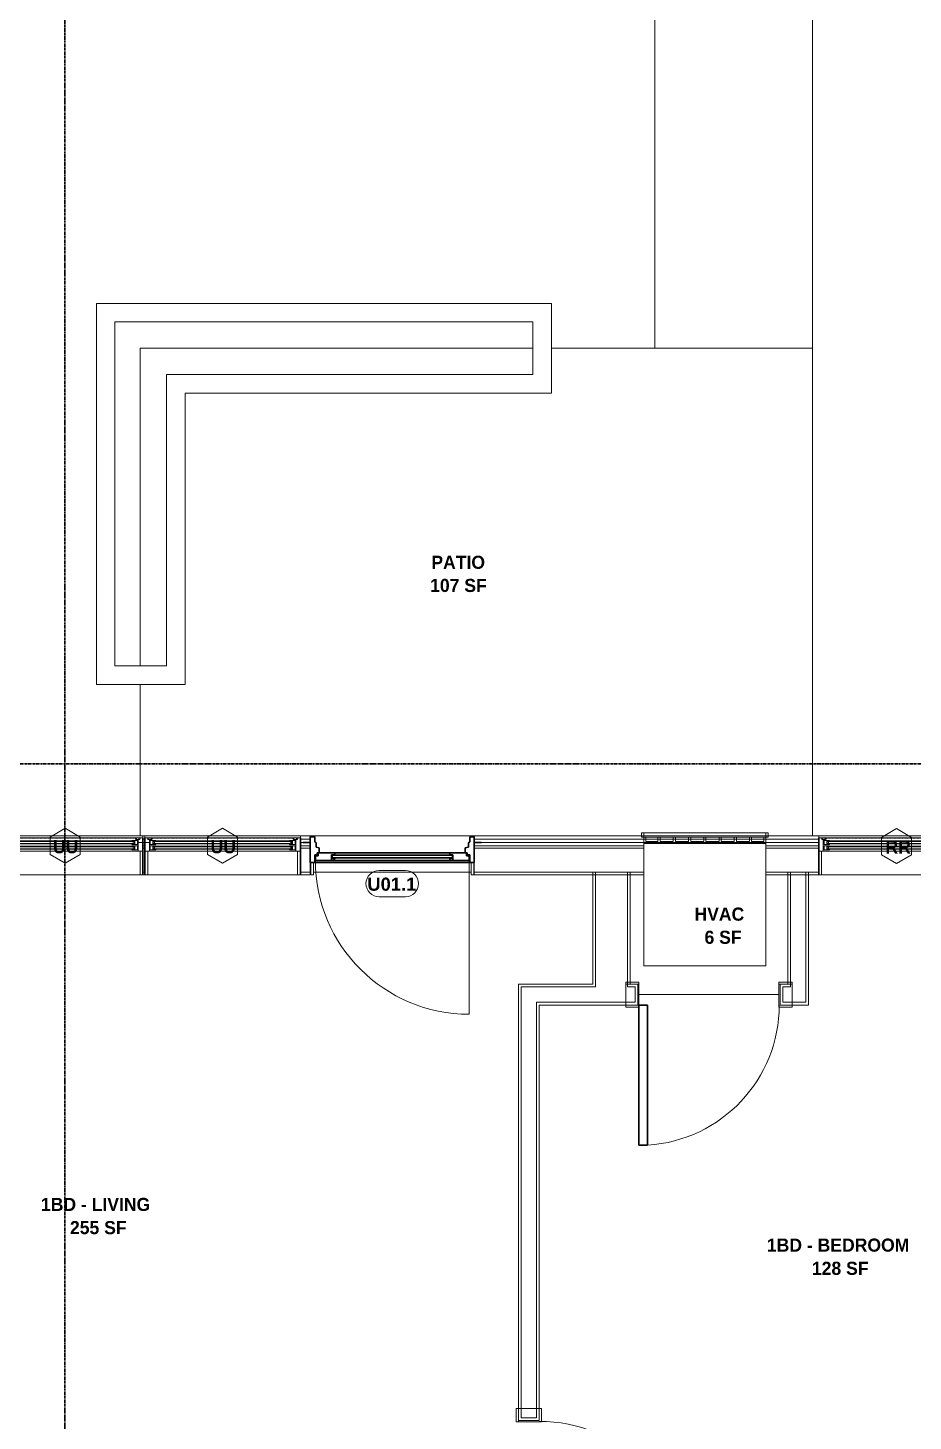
# Model space of a CAD drawing. Header units: inches. Extents: x -4058 to -1781, y 9814 to 12264.
# Drawn here: x -3162.8 to -2960.5, y 10689 to 11007.4 of the extents above; entities that cross this region are included whole.
import ezdxf

# ---------------------------------------------------------------- set-up
doc = ezdxf.new("R2010")
doc.units = ezdxf.units.IN
doc.header["$MEASUREMENT"] = 0
doc.linetypes.add('Dash', pattern=[0.25, 0.125, -0.125])
doc.linetypes.add('Grid Line 1_2_', pattern=[0.875, 0.5, -0.125, 0.125, -0.125])
for name, color, linetype, lineweight in [('0-1', 7, 'Continuous', 5), ('0-2', 7, 'Continuous', 9), ('A-AREA-IDEN', 2, 'Continuous', 9), ('A-DETL-GENF-HDLN-1', 7, 'Dash', 9), ('A-DETL-GENF-HDLN-2', 1, 'Continuous', 18), ('A-DOOR-1', 7, 'Continuous', 9), ('A-DOOR-2', 10, 'Continuous', 30), ('A-DOOR-3', 31, 'Continuous', 9), ('A-DOOR-4', 31, 'Continuous', 30), ('A-DOOR-FRAM-1', 7, 'Continuous', 9), ('A-DOOR-FRAM-2', 10, 'Continuous', 30), ('A-DOOR-GLAZ-1', 7, 'Continuous', 9), ('A-DOOR-IDEN', 31, 'Continuous', 9), ('A-FLOR-1', 7, 'Continuous', 9), ('A-FLOR-2', 192, 'Continuous', 9), ('A-GENM-1', 7, 'Continuous', 9), ('A-GLAZ', 151, 'Continuous', 18), ('A-GLAZ-1', 10, 'Continuous', 30), ('A-GLAZ-2', 7, 'Continuous', 9), ('A-GLAZ-IDEN', 152, 'Continuous', 9), ('A-WALL', 113, 'Continuous', 18), ('A-WALL-1', 7, 'Continuous', 9), ('A-WALL-2', 250, 'Continuous', 18), ('A-WALL-3', 113, 'Continuous', 9), ('I-WALL-2', 2, 'Continuous', 9), ('S-GRID-1', 1, 'Grid Line 1_2_', 30)]:
    doc.layers.add(name, color=color, linetype=linetype, lineweight=lineweight)
doc.styles.add('Arial_B', font='arialbd.ttf', dxfattribs={"height": 3})
doc.styles.add('Century Gothic_B_1', font='GOTHICB.TTF', dxfattribs={"height": 3})

# ---------------------------------------------------------------- blocks, each defined once
blk = doc.blocks.new('Bayer Built Door - VISTAGRANDE FLUSH _LH_ - 37-1_2__ x 81-3_4__ - 1ST FLOOR-3294966-UNIT PLANS - 1ST FLOOR')
at = {"layer": 'A-DOOR-1'}
blk.add_line((17.56, -1.16), (17.56, -36.28), dxfattribs=at)
blk.add_arc((17.56, -1.16), 35.13, 180, 270, dxfattribs=at)
at = {"layer": 'A-DOOR-2'}
for p, q in [((-16.95, 0.56), (-16.95, -0.08)), ((-16.95, 0.56), (-13.13, 0.56)), ((-13.87, 0.16), (-13.13, 0.16)), ((-13.87, -1.16), (-13.87, 0.16)), ((-13.13, 0.25), (-13.16, 0.56)), ((13.12, 0.56), (-13.13, 0.56)), ((-13.13, 0.16), (-13.13, 0.25)), ((13.12, 0.25), (13.16, 0.56)), ((13.12, 0.16), (13.12, 0.25)), ((13.87, 0.16), (13.12, 0.16)), ((16.95, 0.56), (13.12, 0.56)), ((13.87, -1.16), (13.87, 0.16)), ((16.95, 0.56), (16.95, -0.08)), ((-16.95, -0.08), (-17.56, -0.09)), ((-17.56, -0.09), (-17.56, -1.16)), ((-17.56, -1.16), (-13.13, -1.16)), ((-13.13, -0.59), (-13.87, -0.59)), ((-13.87, -1.09), (-13.36, -1.09)), ((-13.87, -1.16), (-13.87, -1.09)), ((-13.36, -1.09), (-13.16, -0.84)), ((-13.16, -0.84), (-13.13, -0.66)), ((13.12, -1.16), (-13.13, -1.16)), ((-13.13, -0.66), (-13.13, -0.59)), ((13.12, -0.59), (13.87, -0.59)), ((13.12, -0.66), (13.12, -0.59)), ((13.16, -0.84), (13.12, -0.66)), ((17.56, -1.16), (13.12, -1.16)), ((13.36, -1.09), (13.16, -0.84)), ((13.87, -1.09), (13.36, -1.09)), ((13.87, -1.16), (13.87, -1.09)), ((16.95, -0.08), (17.56, -0.09)), ((17.56, -0.09), (17.56, -1.16))]:
    blk.add_line(p, q, dxfattribs=at)
at = {"layer": 'A-DOOR-FRAM-1'}
for p, q in [((-18, -1.63), (-18.63, -1.63)), ((-18.63, -1.63), (-18.63, -4.44)), ((-18, -4.44), (-18, -1.63)), ((18.62, -1.63), (18, -1.63)), ((18, -1.63), (18, -4.44)), ((18.62, -4.44), (18.62, -1.63)), ((-18.63, -4.44), (-18, -4.44)), ((18, -4.44), (18.62, -4.44))]:
    blk.add_line(p, q, dxfattribs=at)
at = {"layer": 'A-DOOR-FRAM-2'}
for p, q in [((-18.75, 4.25), (-18.75, -1.63)), ((-18.75, 4.25), (-17.72, 4.25)), ((-17.72, 3.13), (-17.72, 4.25)), ((17.72, 3.13), (17.72, 4.25)), ((18.75, 4.25), (17.72, 4.25)), ((18.75, 4.25), (18.75, -1.63)), ((-20.38, 2.94), (-18.75, 2.94)), ((-17.38, 2.89), (-17.72, 3.13)), ((-17.72, 0.16), (-17.14, 0.16)), ((-17.72, -1.63), (-17.72, 0.16)), ((-17.38, 1.89), (-17.38, 2.89)), ((-16.69, 1.73), (-17.38, 1.89)), ((-17.14, 0.16), (-17.14, 0.59)), ((-17.14, 0.59), (-16.69, 0.59)), ((-16.69, 0.59), (-16.69, 1.73)), ((16.69, 1.73), (17.38, 1.89)), ((16.69, 0.59), (16.69, 1.73)), ((17.14, 0.59), (16.69, 0.59)), ((17.14, 0.16), (17.14, 0.59)), ((17.72, 0.16), (17.14, 0.16)), ((17.38, 2.89), (17.72, 3.13)), ((17.38, 1.89), (17.38, 2.89)), ((17.72, -1.63), (17.72, 0.16)), ((20.37, 2.94), (18.75, 2.94)), ((-18.75, -1.63), (-18.63, -1.63)), ((-18.37, -1.63), (-18.75, -1.63)), ((-18.75, -1.63), (-17.72, -1.63)), ((-18, -1.63), (18, -1.63)), ((18.75, -1.63), (17.72, -1.63)), ((18.62, -1.63), (18.75, -1.63))]:
    blk.add_line(p, q, dxfattribs=at)
at = {"layer": 'A-DOOR-GLAZ-1'}
for p, q in [((13.12, 0.16), (-13.13, 0.16)), ((-13.13, 0), (-13.87, 0)), ((-13.87, -0.44), (-13.13, -0.44)), ((-13.66, 0), (-13.66, -0.44)), ((13.12, 0), (-13.13, 0)), ((13.12, -0.44), (-13.13, -0.44)), ((13.12, -0.59), (-13.13, -0.59)), ((13.12, 0), (13.87, 0)), ((13.87, -0.44), (13.12, -0.44)), ((13.66, 0), (13.66, -0.44))]:
    blk.add_line(p, q, dxfattribs=at)
blk = doc.blocks.new('Window-Double_Hung-Marvin-Essential - 1-WIDE _TEMP LOWER_ ESDH3066-3454275-UNIT PLANS - 1ST FLOOR')
at = {"layer": 'A-DETL-GENF-HDLN-1'}
blk.add_line((16.1, 3.97), (-16.5, 3.97), dxfattribs=at)
at = {"layer": 'A-DETL-GENF-HDLN-2'}
for p, q in [((-17.75, 4.03), (-17.16, 4.03)), ((-17.75, 4.03), (-17.75, 0.94)), ((-17.08, 3.62), (-17.16, 4.03)), ((-17.08, 3.62), (-16.19, 3.62)), ((-16.85, 4), (-16.85, 3.62)), ((-16.3, 4), (-16.85, 4)), ((-16.38, 3.52), (-16.72, 3.52)), ((-16.72, 3.52), (-16.72, 0.94)), ((-15.34, 3.44), (-16.56, 3.44)), ((-16.56, 2.5), (-16.56, 3.44)), ((-16.38, 3.62), (-16.38, 3.52)), ((-16.3, 3.76), (-16.3, 4)), ((-16.18, 3.76), (-16.3, 3.76)), ((-16.19, 3.72), (-16.1, 3.72)), ((-16.19, 3.62), (-16.19, 3.72)), ((-16.18, 3.97), (-16.1, 3.97)), ((-16.18, 3.97), (-16.18, 3.76)), ((-16.1, 3.72), (-16.1, 3.97)), ((-15.94, 2.62), (-15.94, 3.34)), ((-15.94, 3.34), (-15.28, 3.34)), ((-15.84, 2.63), (-15.84, 3.32)), ((-15.54, 2.76), (-15.54, 3.2)), ((-15.34, 3.44), (-15.28, 3.38)), ((-15.28, 3.34), (-15.28, 3.38)), ((15.34, 3.44), (15.28, 3.38)), ((15.28, 3.34), (15.28, 3.38)), ((15.94, 3.34), (15.28, 3.34)), ((15.34, 3.44), (16.56, 3.44)), ((15.54, 2.76), (15.54, 3.2)), ((15.84, 2.63), (15.84, 3.32)), ((15.94, 2.62), (15.94, 3.34)), ((16.18, 3.97), (16.1, 3.97)), ((16.1, 3.72), (16.1, 3.97)), ((16.19, 3.72), (16.1, 3.72)), ((16.18, 3.97), (16.18, 3.76)), ((16.18, 3.76), (16.3, 3.76)), ((16.19, 3.62), (16.19, 3.72)), ((17.08, 3.62), (16.19, 3.62)), ((16.3, 3.76), (16.3, 4)), ((16.3, 4), (16.85, 4)), ((16.38, 3.62), (16.38, 3.52)), ((16.38, 3.52), (16.72, 3.52)), ((16.56, 2.5), (16.56, 3.44)), ((16.72, 3.52), (16.72, 0.94)), ((16.85, 4), (16.85, 3.62)), ((17.08, 3.62), (17.16, 4.03)), ((17.75, 4.03), (17.16, 4.03)), ((17.75, 4.03), (17.75, 0.94)), ((-19.25, 2.98), (-19.25, 2.94)), ((-17.75, 2.98), (-19.25, 2.98)), ((-19.25, 2.94), (-17.9, 2.94)), ((-17.9, 2.94), (-17.9, 2.83)), ((-17.9, 2.83), (-17.75, 2.83)), ((-16.72, 0.94), (-17.75, 0.94)), ((-17.13, 0.91), (-17.13, -4.44)), ((-16.56, 2.5), (-15.34, 2.5)), ((-15.34, 2.22), (-16.56, 2.22)), ((-16.56, 1.28), (-16.56, 2.22)), ((-16.56, 1.28), (-15.34, 1.28)), ((-15.28, 2.62), (-15.94, 2.62)), ((-15.94, 1.4), (-15.94, 2.12)), ((-15.94, 2.12), (-15.28, 2.12)), ((-15.28, 1.4), (-15.94, 1.4)), ((-15.84, 1.41), (-15.84, 2.1)), ((-15.54, 1.54), (-15.54, 1.98)), ((-15.34, 2.5), (-15.28, 2.56)), ((-15.34, 2.22), (-15.28, 2.16)), ((-15.34, 1.28), (-15.28, 1.34)), ((-15.28, 2.56), (-15.28, 2.62)), ((-15.28, 2.12), (-15.28, 2.16)), ((-15.28, 1.34), (-15.28, 1.4)), ((15.28, 2.56), (15.28, 2.62)), ((15.28, 2.62), (15.94, 2.62)), ((15.34, 2.5), (15.28, 2.56)), ((15.34, 2.22), (15.28, 2.16)), ((15.28, 2.12), (15.28, 2.16)), ((15.94, 2.12), (15.28, 2.12)), ((15.28, 1.34), (15.28, 1.4)), ((15.28, 1.4), (15.94, 1.4)), ((15.34, 1.28), (15.28, 1.34)), ((16.56, 2.5), (15.34, 2.5)), ((15.34, 2.22), (16.56, 2.22)), ((16.56, 1.28), (15.34, 1.28)), ((15.54, 1.54), (15.54, 1.98)), ((15.84, 1.41), (15.84, 2.1)), ((15.94, 1.4), (15.94, 2.12)), ((16.56, 1.28), (16.56, 2.22)), ((16.72, 0.94), (17.75, 0.94)), ((17.12, -4.44), (17.12, 0.91)), ((17.75, 2.98), (19.25, 2.98)), ((17.9, 2.83), (17.75, 2.83)), ((17.9, 2.94), (17.9, 2.83)), ((19.25, 2.94), (17.9, 2.94)), ((19.25, 2.98), (19.25, 2.94)), ((-17.13, -4.44), (-17.75, -4.44)), ((17.12, -4.44), (17.75, -4.44))]:
    blk.add_line(p, q, dxfattribs=at)
at = {"layer": 'A-GLAZ'}
for p, q in [((15.84, 3.32), (-15.84, 3.32)), ((15.84, 3.2), (-15.84, 3.2)), ((15.84, 2.76), (-15.84, 2.76)), ((15.84, 2.63), (-15.84, 2.63)), ((15.84, 2.1), (-15.84, 2.1)), ((15.84, 1.98), (-15.84, 1.98)), ((15.84, 1.54), (-15.84, 1.54)), ((15.84, 1.41), (-15.84, 1.41))]:
    blk.add_line(p, q, dxfattribs=at)
at = {"layer": 'A-GLAZ-1'}
for p, q in [((-17.75, 4.03), (-17.75, 0.94)), ((17.75, 0.94), (17.75, 4.03)), ((-17.75, 0.91), (-17.75, -4.44)), ((17.75, -4.44), (17.75, 0.91))]:
    blk.add_line(p, q, dxfattribs=at)
at = {"layer": 'A-GLAZ-2'}
for p, q in [((17.75, 4.03), (-17.75, 4.03)), ((-17.75, 0.94), (17.75, 0.94)), ((-17.75, -4.44), (17.75, -4.44))]:
    blk.add_line(p, q, dxfattribs=at)
blk = doc.blocks.new('V-Series_EWC4_SPVU_RFA_2015 - 1ST FLOOR-2484708-UNIT PLANS - 1ST FLOOR')
at = {"layer": 'A-GENM-1'}
for p, q in [((-3126.69, 12090.69), (-3127.25, 12090.69)), ((-3127.25, 12090.69), (-3127.25, 12089.69)), ((-3127.25, 12089.69), (-3126.69, 12089.69)), ((-3098.81, 12090.69), (-3126.69, 12090.69)), ((-3126.69, 12090.69), (-3126.69, 12089.69)), ((-3126.69, 12089.69), (-3126.69, 12090.69)), ((-3126.69, 12089.69), (-3098.81, 12089.69)), ((-3126.69, 12089.69), (-3126.69, 12060.25)), ((-3126.25, 12089.69), (-3126.69, 12089.69)), ((-3126.25, 12088.69), (-3126.25, 12089.69)), ((-3123.45, 12088.69), (-3126.25, 12088.69)), ((-3122.95, 12089.69), (-3123.45, 12089.69)), ((-3123.45, 12089.69), (-3123.45, 12088.69)), ((-3122.95, 12088.69), (-3122.95, 12089.69)), ((-3119.97, 12088.69), (-3122.95, 12088.69)), ((-3119.47, 12089.69), (-3119.97, 12089.69)), ((-3119.97, 12089.69), (-3119.97, 12088.69)), ((-3119.47, 12088.69), (-3119.47, 12089.69)), ((-3116.48, 12088.69), (-3119.47, 12088.69)), ((-3115.98, 12089.69), (-3116.48, 12089.69)), ((-3116.48, 12089.69), (-3116.48, 12088.69)), ((-3115.98, 12088.69), (-3115.98, 12089.69)), ((-3113, 12088.69), (-3115.98, 12088.69)), ((-3112.5, 12089.69), (-3113, 12089.69)), ((-3113, 12089.69), (-3113, 12088.69)), ((-3112.5, 12088.69), (-3112.5, 12089.69)), ((-3109.51, 12088.69), (-3112.5, 12088.69)), ((-3109.01, 12089.69), (-3109.51, 12089.69)), ((-3109.51, 12089.69), (-3109.51, 12088.69)), ((-3109.01, 12088.69), (-3109.01, 12089.69)), ((-3106.03, 12088.69), (-3109.01, 12088.69)), ((-3105.53, 12089.69), (-3106.03, 12089.69)), ((-3106.03, 12089.69), (-3106.03, 12088.69)), ((-3105.53, 12088.69), (-3105.53, 12089.69)), ((-3102.55, 12088.69), (-3105.53, 12088.69)), ((-3102.05, 12089.69), (-3102.55, 12089.69)), ((-3102.55, 12089.69), (-3102.55, 12088.69)), ((-3102.05, 12088.69), (-3102.05, 12089.69)), ((-3099.25, 12088.69), (-3102.05, 12088.69)), ((-3098.81, 12089.69), (-3099.25, 12089.69)), ((-3099.25, 12089.69), (-3099.25, 12088.69)), ((-3098.81, 12089.69), (-3098.81, 12090.69)), ((-3098.25, 12090.69), (-3098.81, 12090.69)), ((-3098.81, 12090.69), (-3098.81, 12089.69)), ((-3098.81, 12089.69), (-3098.25, 12089.69)), ((-3098.81, 12060.25), (-3098.81, 12089.69)), ((-3098.25, 12089.69), (-3098.25, 12090.69)), ((-3126.69, 12060.25), (-3098.81, 12060.25))]:
    blk.add_line(p, q, dxfattribs=at)
blk = doc.blocks.new('Window-Double_Hung-Marvin-Essential - 2-WIDE _TEMP LOW R_ ALL L_ ESDH3066-3454285-UNIT PLANS - 1ST FLOOR')
at = {"layer": 'A-DETL-GENF-HDLN-1'}
blk.add_line((16.1, 3.97), (-16.5, 3.97), dxfattribs=at)
at = {"layer": 'A-DETL-GENF-HDLN-2'}
for p, q in [((-17.75, 4.03), (-17.16, 4.03)), ((-17.75, 4.03), (-17.75, 0.94)), ((-17.08, 3.62), (-17.16, 4.03)), ((-17.08, 3.62), (-16.19, 3.62)), ((-16.85, 4), (-16.85, 3.62)), ((-16.3, 4), (-16.85, 4)), ((-16.38, 3.52), (-16.72, 3.52)), ((-16.72, 3.52), (-16.72, 0.94)), ((-15.34, 3.44), (-16.56, 3.44)), ((-16.56, 2.5), (-16.56, 3.44)), ((-16.38, 3.62), (-16.38, 3.52)), ((-16.3, 3.76), (-16.3, 4)), ((-16.18, 3.76), (-16.3, 3.76)), ((-16.19, 3.72), (-16.1, 3.72)), ((-16.19, 3.62), (-16.19, 3.72)), ((-16.18, 3.97), (-16.1, 3.97)), ((-16.18, 3.97), (-16.18, 3.76)), ((-16.1, 3.72), (-16.1, 3.97)), ((-15.94, 2.62), (-15.94, 3.34)), ((-15.94, 3.34), (-15.28, 3.34)), ((-15.84, 2.63), (-15.84, 3.32)), ((-15.54, 2.76), (-15.54, 3.2)), ((-15.34, 3.44), (-15.28, 3.38)), ((-15.28, 3.34), (-15.28, 3.38)), ((15.34, 3.44), (15.28, 3.38)), ((15.28, 3.34), (15.28, 3.38)), ((15.94, 3.34), (15.28, 3.34)), ((15.34, 3.44), (16.56, 3.44)), ((15.54, 2.76), (15.54, 3.2)), ((15.84, 2.63), (15.84, 3.32)), ((15.94, 2.62), (15.94, 3.34)), ((16.18, 3.97), (16.1, 3.97)), ((16.1, 3.72), (16.1, 3.97)), ((16.19, 3.72), (16.1, 3.72)), ((16.18, 3.97), (16.18, 3.76)), ((16.18, 3.76), (16.3, 3.76)), ((16.19, 3.62), (16.19, 3.72)), ((17.08, 3.62), (16.19, 3.62)), ((16.3, 3.76), (16.3, 4)), ((16.3, 4), (16.85, 4)), ((16.38, 3.62), (16.38, 3.52)), ((16.38, 3.52), (16.72, 3.52)), ((16.56, 2.5), (16.56, 3.44)), ((16.72, 3.52), (16.72, 0.94)), ((16.85, 4), (16.85, 3.62)), ((17.08, 3.62), (17.16, 4.03)), ((17.75, 4.03), (17.16, 4.03)), ((17.75, 4.03), (17.75, 0.94)), ((-19.25, 2.98), (-19.25, 2.94)), ((-17.75, 2.98), (-19.25, 2.98)), ((-19.25, 2.94), (-17.9, 2.94)), ((-17.9, 2.94), (-17.9, 2.83)), ((-17.9, 2.83), (-17.75, 2.83)), ((-16.72, 0.94), (-17.75, 0.94)), ((-17.13, 0.91), (-17.13, -4.44)), ((-16.56, 2.5), (-15.34, 2.5)), ((-15.34, 2.22), (-16.56, 2.22)), ((-16.56, 1.28), (-16.56, 2.22)), ((-16.56, 1.28), (-15.34, 1.28)), ((-15.28, 2.62), (-15.94, 2.62)), ((-15.94, 1.4), (-15.94, 2.12)), ((-15.94, 2.12), (-15.28, 2.12)), ((-15.28, 1.4), (-15.94, 1.4)), ((-15.84, 1.41), (-15.84, 2.1)), ((-15.54, 1.54), (-15.54, 1.98)), ((-15.34, 2.5), (-15.28, 2.56)), ((-15.34, 2.22), (-15.28, 2.16)), ((-15.34, 1.28), (-15.28, 1.34)), ((-15.28, 2.56), (-15.28, 2.62)), ((-15.28, 2.12), (-15.28, 2.16)), ((-15.28, 1.34), (-15.28, 1.4)), ((15.28, 2.56), (15.28, 2.62)), ((15.28, 2.62), (15.94, 2.62)), ((15.34, 2.5), (15.28, 2.56)), ((15.34, 2.22), (15.28, 2.16)), ((15.28, 2.12), (15.28, 2.16)), ((15.94, 2.12), (15.28, 2.12)), ((15.28, 1.34), (15.28, 1.4)), ((15.28, 1.4), (15.94, 1.4)), ((15.34, 1.28), (15.28, 1.34)), ((16.56, 2.5), (15.34, 2.5)), ((15.34, 2.22), (16.56, 2.22)), ((16.56, 1.28), (15.34, 1.28)), ((15.54, 1.54), (15.54, 1.98)), ((15.84, 1.41), (15.84, 2.1)), ((15.94, 1.4), (15.94, 2.12)), ((16.56, 1.28), (16.56, 2.22)), ((16.72, 0.94), (17.75, 0.94)), ((17.12, -4.44), (17.12, 0.91)), ((17.75, 2.98), (19.25, 2.98)), ((17.9, 2.83), (17.75, 2.83)), ((17.9, 2.94), (17.9, 2.83)), ((19.25, 2.94), (17.9, 2.94)), ((19.25, 2.98), (19.25, 2.94)), ((-17.13, -4.44), (-17.75, -4.44)), ((17.12, -4.44), (17.75, -4.44))]:
    blk.add_line(p, q, dxfattribs=at)
at = {"layer": 'A-GLAZ'}
for p, q in [((15.84, 3.32), (-15.84, 3.32)), ((15.84, 3.2), (-15.84, 3.2)), ((15.84, 2.76), (-15.84, 2.76)), ((15.84, 2.63), (-15.84, 2.63)), ((15.84, 2.1), (-15.84, 2.1)), ((15.84, 1.98), (-15.84, 1.98)), ((15.84, 1.54), (-15.84, 1.54)), ((15.84, 1.41), (-15.84, 1.41))]:
    blk.add_line(p, q, dxfattribs=at)
at = {"layer": 'A-GLAZ-1'}
for p, q in [((-17.75, 4.03), (-17.75, 0.94)), ((17.75, 0.94), (17.75, 4.03)), ((-17.75, 0.91), (-17.75, -4.44)), ((17.75, -4.44), (17.75, 0.91))]:
    blk.add_line(p, q, dxfattribs=at)
at = {"layer": 'A-GLAZ-2'}
for p, q in [((17.75, 4.03), (-17.75, 4.03)), ((19.62, 4.5), (17.75, 4.5)), ((17.75, 4.5), (17.75, 4.44)), ((17.75, 4.44), (19.62, 4.44)), ((19.62, 4.44), (19.62, 4.5)), ((-17.75, 0.94), (17.75, 0.94)), ((-17.75, -4.44), (17.75, -4.44))]:
    blk.add_line(p, q, dxfattribs=at)
blk = doc.blocks.new('CTR - 1st Phase - Shell_rvt-1-UNIT PLANS - 1ST FLOOR')
at = {"layer": 'A-FLOR-1'}
for p, q in [((-2983.52, 10934.19), (-2983.52, 11061.29)), ((-3019.52, 11049.29), (-3019.52, 10934.19)), ((-3047.37, 10934.19), (-3137.12, 10934.19)), ((-3137.12, 10934.19), (-3137.12, 10861.64)), ((-2983.52, 10934.19), (-3043.12, 10934.19)), ((-2983.52, 10822.74), (-2983.52, 10934.19)), ((-3137.12, 10857.39), (-3137.12, 10822.74)), ((-3098.27, 10822.74), (-3060.77, 10822.74))]:
    blk.add_line(p, q, dxfattribs=at)
at = {"layer": 'A-WALL-1'}
for p, q in [((-3147.12, 10944.44), (-3043.12, 10944.44)), ((-3147.12, 10944.44), (-3147.12, 10940.19)), ((-3043.12, 10940.19), (-3043.12, 10944.44)), ((-3147.12, 10857.39), (-3147.12, 10940.19)), ((-3047.37, 10940.19), (-3142.87, 10940.19)), ((-3142.87, 10940.19), (-3142.87, 10861.64)), ((-3047.37, 10928.19), (-3047.37, 10940.19)), ((-3043.12, 10940.19), (-3043.12, 10928.19)), ((-3131.12, 10928.19), (-3047.37, 10928.19)), ((-3131.12, 10928.19), (-3131.12, 10923.94)), ((-3043.12, 10923.94), (-3043.12, 10928.19)), ((-3131.12, 10861.64), (-3131.12, 10923.94)), ((-3043.12, 10923.94), (-3126.87, 10923.94)), ((-3126.87, 10923.94), (-3126.87, 10857.39)), ((-3142.87, 10861.64), (-3131.12, 10861.64)), ((-3147.12, 10857.39), (-3142.87, 10857.39)), ((-3131.12, 10857.39), (-3142.87, 10857.39)), ((-3131.12, 10857.39), (-3126.87, 10857.39)), ((-3172.02, 10822.74), (-3136.52, 10822.74)), ((-3136.52, 10822.74), (-3136.52, 10822.33)), ((-3136.02, 10822.33), (-3136.02, 10822.74)), ((-3134.65, 10822.74), (-3100.52, 10822.74)), ((-3100.52, 10822.74), (-3100.52, 10822.33)), ((-3098.27, 10822.74), (-3098.65, 10822.74)), ((-3098.27, 10813.86), (-3098.27, 10822.74)), ((-2982.07, 10822.74), (-3060.77, 10822.74)), ((-3060.77, 10822.74), (-3060.77, 10813.86)), ((-3022.05, 10813.86), (-3022.05, 10820.99)), ((-3022.05, 10820.99), (-2994.17, 10820.99)), ((-2994.17, 10820.99), (-2994.17, 10813.86)), ((-2982.07, 10822.33), (-2982.07, 10822.74)), ((-2982.07, 10822.74), (-2946.57, 10822.74)), ((-3136.52, 10819.24), (-3136.52, 10819.21)), ((-3136.02, 10819.21), (-3136.02, 10819.24)), ((-3100.52, 10819.24), (-3100.52, 10819.21)), ((-2982.07, 10819.21), (-2982.07, 10819.24)), ((-3136.52, 10813.86), (-3136.02, 10813.86)), ((-3100.52, 10813.86), (-3098.27, 10813.86)), ((-3060.77, 10813.86), (-3022.05, 10813.86)), ((-2994.17, 10813.86), (-2982.07, 10813.86))]:
    blk.add_line(p, q, dxfattribs=at)
at = {"layer": 'A-WALL-2'}
for p, q in [((-3136.52, 10821.99), (-3136.02, 10821.99)), ((-3136.52, 10821.24), (-3136.02, 10821.24)), ((-3100.52, 10821.99), (-3098.27, 10821.99)), ((-3100.52, 10821.24), (-3098.27, 10821.24)), ((-3060.77, 10821.99), (-2982.07, 10821.99)), ((-3060.77, 10821.24), (-2982.07, 10821.24)), ((-3136.52, 10820.49), (-3136.02, 10820.49)), ((-3136.52, 10819.99), (-3136.02, 10819.99)), ((-3100.52, 10820.49), (-3098.27, 10820.49)), ((-3100.52, 10819.99), (-3098.27, 10819.99)), ((-3060.77, 10820.49), (-3022.05, 10820.49)), ((-3060.77, 10819.99), (-3022.05, 10819.99)), ((-2994.17, 10820.49), (-2982.07, 10820.49)), ((-2994.17, 10819.99), (-2982.07, 10819.99)), ((-3136.52, 10814.49), (-3136.02, 10814.49)), ((-3100.52, 10814.49), (-3098.27, 10814.49)), ((-3060.77, 10814.49), (-3022.05, 10814.49)), ((-2994.17, 10814.49), (-2982.07, 10814.49))]:
    blk.add_line(p, q, dxfattribs=at)
at = {"layer": '0-2'}
for name, p in [('Window-Double_Hung-Marvin-Essential - 2-WIDE _TEMP LOW R_ ALL L_ ESDH3066-3454285-UNIT PLANS - 1ST FLOOR', (-3154.27, 10818.3)), ('Window-Double_Hung-Marvin-Essential - 2-WIDE _TEMP LOW R_ ALL L_ ESDH3066-3454285-UNIT PLANS - 1ST FLOOR', (-3118.27, 10818.3)), ('Bayer Built Door - VISTAGRANDE FLUSH _LH_ - 37-1_2__ x 81-3_4__ - 1ST FLOOR-3294966-UNIT PLANS - 1ST FLOOR', (-3079.52, 10818.3)), ('V-Series_EWC4_SPVU_RFA_2015 - 1ST FLOOR-2484708-UNIT PLANS - 1ST FLOOR', (104.64, -1267.2)), ('Window-Double_Hung-Marvin-Essential - 1-WIDE _TEMP LOWER_ ESDH3066-3454275-UNIT PLANS - 1ST FLOOR', (-2964.32, 10818.3))]:
    blk.add_blockref(name, p, dxfattribs=at)
blk = doc.blocks.new('CTR - 1st Phase - Structure_rvt-1-UNIT PLANS - 1ST FLOOR')
at = {"layer": 'S-GRID-1'}
for p, q in [((-3154.32, 9814.03), (-3154.32, 12247.5)), ((-1781.27, 10839.19), (-4041.78, 10839.19))]:
    blk.add_line(p, q, dxfattribs=at)
blk = doc.blocks.new('SWING - SINGLE - FLUSH - SWING - FLUSH - 2-10 x 6-8 - PRIVACY-4346067-UNIT PLANS - 1ST FLOOR')
at = {"layer": 'A-DOOR-3'}
for p, q in [((-17, 2.87), (-20, 2.87)), ((-20, 2.87), (-20, -2.38)), ((-17, -2.38), (-17, 2.87)), ((20, 2.87), (17, 2.87)), ((17, 2.87), (17, -2.38)), ((20, -2.38), (20, 2.87)), ((-20, -2.38), (-17, -2.38)), ((-17, -2.38), (-20, -2.38)), ((-20, -2.38), (-20, -2.88)), ((-20, -2.88), (-17, -2.88)), ((-17, -2.88), (-17, -2.38)), ((17, -2.38), (20, -2.38)), ((20, -2.38), (17, -2.38)), ((17, -2.38), (17, -2.88)), ((17, -2.88), (20, -2.88)), ((20, -2.88), (20, -2.38))]:
    blk.add_line(p, q, dxfattribs=at)
blk.add_arc((17, 2.37), 34.07, 93.3657, 180, dxfattribs=at)
at = {"layer": 'A-DOOR-4'}
for p, q in [((15, 2.37), (15, 36.38)), ((17, 36.38), (15, 36.38)), ((17, 2.37), (17, 36.38)), ((17, 2.37), (15, 2.37))]:
    blk.add_line(p, q, dxfattribs=at)
blk = doc.blocks.new('SWING - SINGLE - FLUSH - SWING - 32_ x 80_ - WITH ACOUSTICAL SEAL-4346071-UNIT PLANS - 1ST FLOOR')
at = {"layer": 'A-DOOR-3'}
for p, q in [((-16, 2.87), (-19, 2.87)), ((-19, 2.87), (-19, -2.38)), ((-16, -2.38), (-16, 2.87)), ((19, 2.87), (16, 2.87)), ((16, 2.87), (16, -2.38)), ((19, -2.38), (19, 2.87)), ((-19, -2.38), (-16, -2.38)), ((-16, -2.38), (-19, -2.38)), ((-19, -2.38), (-19, -2.88)), ((-19, -2.88), (-16, -2.88)), ((-16, -2.88), (-16, -2.38)), ((16, -2.38), (19, -2.38)), ((19, -2.38), (16, -2.38)), ((16, -2.38), (16, -2.88)), ((16, -2.88), (19, -2.88)), ((19, -2.88), (19, -2.38))]:
    blk.add_line(p, q, dxfattribs=at)
blk.add_arc((16, 2.37), 32.07, 93.5759, 180, dxfattribs=at)
at = {"layer": 'A-DOOR-4'}
for p, q in [((14, 2.37), (14, 34.38)), ((16, 34.38), (14, 34.38)), ((16, 2.37), (16, 34.38)), ((16, 2.37), (14, 2.37))]:
    blk.add_line(p, q, dxfattribs=at)
blk = doc.blocks.new('Door Tag - Type Mark-2601225-UNIT PLANS - 1ST FLOOR')
at = {"layer": 'A-DOOR-IDEN'}
for p, q in [((0.09375, 0.09375), (-0.09375, 0.09375)), ((-0.09375, -0.09375), (0.09375, -0.09375))]:
    blk.add_line(p, q, dxfattribs=at)
for centre, start, end in [((-0.09375, 0), 90, 270), ((0.09375, 0), 270, 90)]:
    blk.add_arc(centre, 0.09375, start, end, dxfattribs=at)
blk = doc.blocks.new('Window Tag - ONE-4156801-UNIT PLANS - 1ST FLOOR')
at = {"layer": 'A-GLAZ-IDEN'}
for p, q in [((0, 0.125), (-0.1071, 0.0619)), ((0.107, 0.062), (0, 0.125)), ((-0.1071, 0.0619), (-0.1071, -0.0619)), ((0.107, -0.0624), (0.107, 0.062)), ((-0.1071, -0.0619), (0, -0.125)), ((0, -0.125), (0.107, -0.0624))]:
    blk.add_line(p, q, dxfattribs=at)

msp = doc.modelspace()

# ---------------------------------------------------------------- block references
at = {"layer": '0-1'}
msp.add_blockref('CTR - 1st Phase - Shell_rvt-1-UNIT PLANS - 1ST FLOOR', (0, 0), dxfattribs=at)

# ---------------------------------------------------------------- next in the draw order: linework, layer by layer
at = {"layer": 'A-FLOR-2'}
for p, q in [((-3098.15, 10814.49), (-3098.27, 10814.49)), ((-3061.52, 10814.49), (-3097.52, 10814.49)), ((-3060.77, 10814.49), (-3060.9, 10814.49)), ((-2991.17, 10786.49), (-3023.17, 10786.49))]:
    msp.add_line(p, q, dxfattribs=at)
at = {"layer": 'A-WALL'}
for p, q in [((-3033.05, 10788.24), (-3033.05, 10814.49)), ((-3025.8, 10788.24), (-3025.8, 10814.49)), ((-2988.55, 10788.24), (-2988.55, 10814.49)), ((-2985.05, 10784.74), (-2985.05, 10814.49)), ((-3050.07, 10788.24), (-3050.07, 10689.79)), ((-3033.05, 10788.24), (-3050.07, 10788.24)), ((-3024.05, 10788.24), (-3025.8, 10788.24)), ((-3024.05, 10784.74), (-3024.05, 10788.24)), ((-2988.55, 10788.24), (-2990.3, 10788.24)), ((-2990.3, 10788.24), (-2990.3, 10784.74)), ((-3046.57, 10689.79), (-3046.57, 10784.74)), ((-3046.57, 10784.74), (-3024.05, 10784.74)), ((-2985.05, 10784.74), (-2990.3, 10784.74)), ((-3050.07, 10689.79), (-3046.57, 10689.79))]:
    msp.add_line(p, q, dxfattribs=at)
at = {"layer": 'A-WALL-3'}
for p, q in [((-2989.17, 10814.49), (-2989.17, 10788.86)), ((-2984.42, 10814.49), (-2989.17, 10814.49)), ((-2984.42, 10784.11), (-2984.42, 10814.49)), ((-3050.7, 10788.86), (-3050.7, 10689.16)), ((-3033.67, 10788.86), (-3050.7, 10788.86)), ((-3023.42, 10788.86), (-3025.17, 10788.86)), ((-3023.42, 10784.11), (-3023.42, 10788.86)), ((-2989.17, 10788.86), (-2990.92, 10788.86)), ((-2990.92, 10788.86), (-2990.92, 10784.11)), ((-3045.95, 10689.16), (-3045.95, 10784.11)), ((-3045.95, 10784.11), (-3023.42, 10784.11)), ((-2990.92, 10784.11), (-2984.42, 10784.11)), ((-3050.7, 10689.16), (-3045.95, 10689.16))]:
    msp.add_line(p, q, dxfattribs=at)
at = {"layer": 'I-WALL-2'}
for p, q in [((-3033.67, 10814.49), (-3033.67, 10788.86)), ((-3025.17, 10814.49), (-3033.67, 10814.49)), ((-3025.17, 10788.86), (-3025.17, 10814.49))]:
    msp.add_line(p, q, dxfattribs=at)

# ---------------------------------------------------------------- next in the draw order: block references
at = {"layer": '0-1'}
msp.add_blockref('CTR - 1st Phase - Structure_rvt-1-UNIT PLANS - 1ST FLOOR', (0, 0), dxfattribs=at)
at = {"layer": 'A-DOOR-3'}
for name, p, rotation in [('SWING - SINGLE - FLUSH - SWING - 32_ x 80_ - WITH ACOUSTICAL SEAL-4346071-UNIT PLANS - 1ST FLOOR', (-3007.17, 10786.49), 180), ('SWING - SINGLE - FLUSH - SWING - FLUSH - 2-10 x 6-8 - PRIVACY-4346067-UNIT PLANS - 1ST FLOOR', (-3048.32, 10671.91), 270.000000000048)]:
    msp.add_blockref(name, p, dxfattribs=dict(at, rotation=rotation))
at = {"layer": 'A-DOOR-IDEN', "xscale": 31.99999999999999, "yscale": 31.99999999999999, "zscale": 31.99999999999999}
msp.add_blockref('Door Tag - Type Mark-2601225-UNIT PLANS - 1ST FLOOR', (-3079.52, 10811.85), dxfattribs=at)
at = {"layer": 'A-GLAZ-IDEN', "xscale": 31.99999999999999, "yscale": 31.99999999999999, "zscale": 31.99999999999999}
for p in [(-3154.27, 10820.5), (-3118.27, 10820.5), (-2964.32, 10820.44)]:
    msp.add_blockref('Window Tag - ONE-4156801-UNIT PLANS - 1ST FLOOR', p, dxfattribs=at)

# ---------------------------------------------------------------- next in the draw order: texts
at = {"layer": 'A-AREA-IDEN', "char_height": 3, "attachment_point": 1, "style": 'Century Gothic_B_1'}
for s, insert, width in [('PATIO', (-3070.59, 10886.78), 14.645), ('107 SF', (-3070.87, 10881.49), 15.352), ('HVAC', (-3010.47, 10806.39), 15.049), ('6 SF', (-3008.18, 10801.1), 9.494), ('1BD - LIVING', (-3159.78, 10740.06), 31.411), ('255 SF', (-3153.15, 10734.76), 15.352), ('1BD - BEDROOM', (-2993.93, 10730.76), 40.299), ('128 SF', (-2983.64, 10725.46), 15.352)]:
    msp.add_mtext(s, dxfattribs=dict(at, insert=insert, width=width))
at = {"layer": 'A-DOOR-IDEN', "insert": (-3085.21, 10813.23), "char_height": 3, "width": 13.635, "attachment_point": 1, "style": 'Arial_B'}
msp.add_mtext('U01.1', dxfattribs=at)
at = {"layer": 'A-GLAZ-IDEN', "char_height": 3, "attachment_point": 1, "style": 'Century Gothic_B_1'}
for s, insert, width in [('UU', (-3157.03, 10821.79), 6.666), ('UU', (-3121.03, 10821.79), 6.666), ('RR', (-2966.84, 10821.72), 6.06)]:
    msp.add_mtext(s, dxfattribs=dict(at, insert=insert, width=width))

doc.saveas('drawing.dxf')
